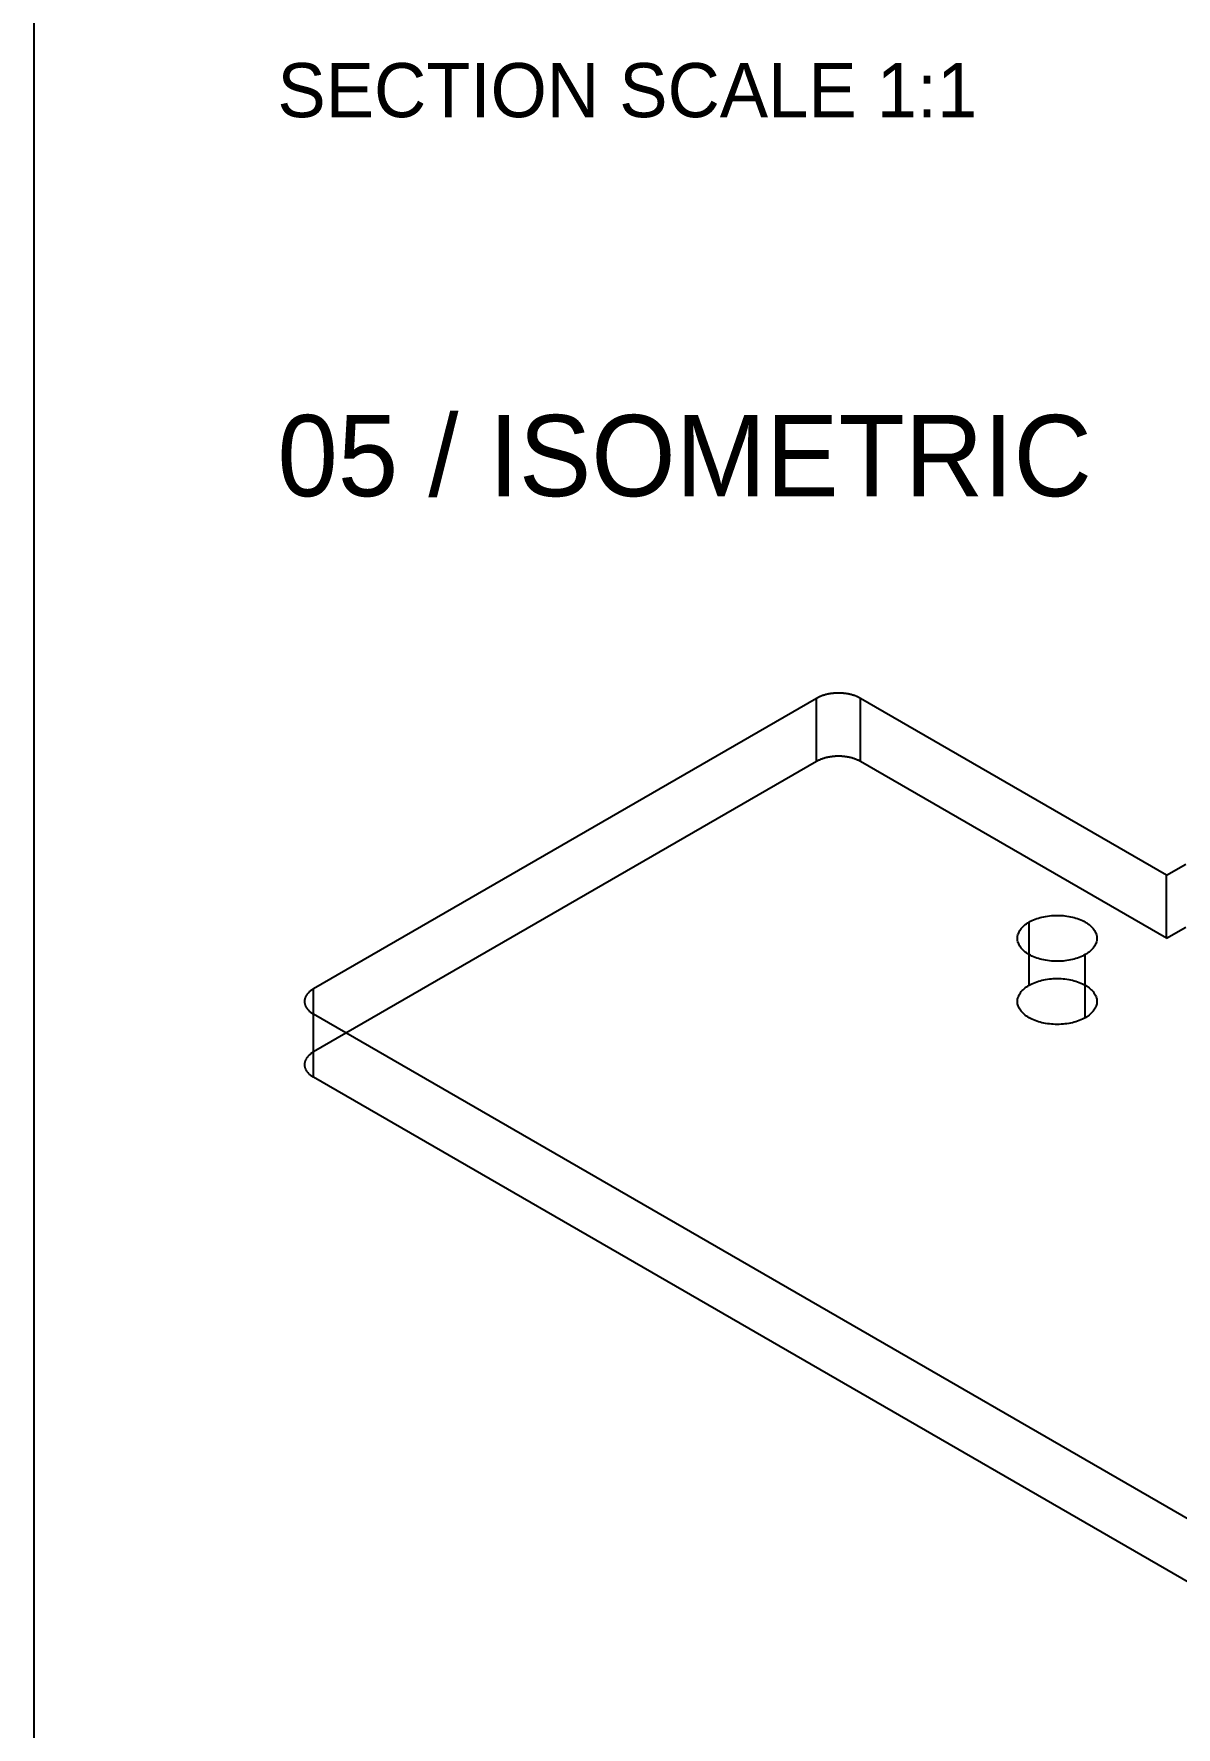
# Model space of a CAD drawing. Header units: inches. Extents: x 0.5 to 33.5, y 0.5 to 21.5.
# Drawn here: x 26.5 to 30.02, y 10.56 to 15.77 of the extents above; entities that cross this region are included whole.
import ezdxf

# ---------------------------------------------------------------- set-up
doc = ezdxf.new("R2010")
doc.units = ezdxf.units.IN
doc.header["$MEASUREMENT"] = 0

msp = doc.modelspace()

# ---------------------------------------------------------------- linework, layer by layer
at = {"layer": 'OUTLINE'}
for p, q in [((26.5, 18.875), (26.5, 1.8611)), ((28.9102, 13.7248), (27.3612, 12.8305)), ((28.9119, 13.7258), (28.9102, 13.7248)), ((28.9102, 13.5304), (28.9102, 13.7248)), ((28.9136, 13.7267), (28.9119, 13.7258)), ((28.9154, 13.7276), (28.9136, 13.7267)), ((28.9172, 13.7285), (28.9154, 13.7276)), ((28.919, 13.7293), (28.9172, 13.7285)), ((28.9209, 13.7301), (28.919, 13.7293)), ((28.9227, 13.7309), (28.9209, 13.7301)), ((28.9247, 13.7317), (28.9227, 13.7309)), ((28.9266, 13.7324), (28.9247, 13.7317)), ((28.9286, 13.7331), (28.9266, 13.7324)), ((28.9306, 13.7338), (28.9286, 13.7331)), ((28.9327, 13.7345), (28.9306, 13.7338)), ((28.9348, 13.7351), (28.9327, 13.7345)), ((28.9369, 13.7357), (28.9348, 13.7351)), ((28.939, 13.7362), (28.9369, 13.7357)), ((28.9411, 13.7368), (28.939, 13.7362)), ((28.9433, 13.7373), (28.9411, 13.7368)), ((28.9455, 13.7377), (28.9433, 13.7373)), ((28.9477, 13.7382), (28.9455, 13.7377)), ((28.9499, 13.7386), (28.9477, 13.7382)), ((28.9522, 13.739), (28.9499, 13.7386)), ((28.9544, 13.7393), (28.9522, 13.739)), ((28.9567, 13.7396), (28.9544, 13.7393)), ((28.959, 13.7399), (28.9567, 13.7396)), ((28.9613, 13.7401), (28.959, 13.7399)), ((28.9636, 13.7403), (28.9613, 13.7401)), ((28.9659, 13.7405), (28.9636, 13.7403)), ((28.9683, 13.7407), (28.9659, 13.7405)), ((28.9706, 13.7408), (28.9683, 13.7407)), ((28.9729, 13.7409), (28.9706, 13.7408)), ((28.9753, 13.7409), (28.9729, 13.7409)), ((28.9776, 13.7409), (28.9753, 13.7409)), ((28.9799, 13.7409), (28.9776, 13.7409)), ((28.9823, 13.7409), (28.9799, 13.7409)), ((28.9846, 13.7408), (28.9823, 13.7409)), ((28.9869, 13.7407), (28.9846, 13.7408)), ((28.9892, 13.7405), (28.9869, 13.7407)), ((28.9916, 13.7403), (28.9892, 13.7405)), ((28.9939, 13.7401), (28.9916, 13.7403)), ((28.9962, 13.7399), (28.9939, 13.7401)), ((28.9985, 13.7396), (28.9962, 13.7399)), ((29.0007, 13.7393), (28.9985, 13.7396)), ((29.003, 13.739), (29.0007, 13.7393)), ((29.0052, 13.7386), (29.003, 13.739)), ((29.0075, 13.7382), (29.0052, 13.7386)), ((29.0097, 13.7377), (29.0075, 13.7382)), ((29.0119, 13.7373), (29.0097, 13.7377)), ((29.014, 13.7368), (29.0119, 13.7373)), ((29.0162, 13.7362), (29.014, 13.7368)), ((29.0183, 13.7357), (29.0162, 13.7362)), ((29.0204, 13.7351), (29.0183, 13.7357)), ((29.0225, 13.7345), (29.0204, 13.7351)), ((29.0245, 13.7338), (29.0225, 13.7345)), ((29.0266, 13.7331), (29.0245, 13.7338)), ((29.0285, 13.7324), (29.0266, 13.7331)), ((29.0305, 13.7317), (29.0285, 13.7324)), ((29.0324, 13.7309), (29.0305, 13.7317)), ((29.0343, 13.7301), (29.0324, 13.7309)), ((29.0362, 13.7293), (29.0343, 13.7301)), ((29.038, 13.7285), (29.0362, 13.7293)), ((29.0398, 13.7276), (29.038, 13.7285)), ((29.0416, 13.7267), (29.0398, 13.7276)), ((29.0433, 13.7258), (29.0416, 13.7267)), ((29.0449, 13.7248), (29.0433, 13.7258)), ((29.0449, 13.5304), (29.0449, 13.7248)), ((29.9878, 13.1805), (29.0449, 13.7248)), ((28.9102, 13.5304), (27.3612, 12.6361)), ((28.9119, 13.5314), (28.9102, 13.5304)), ((28.9136, 13.5323), (28.9119, 13.5314)), ((28.9154, 13.5332), (28.9136, 13.5323)), ((28.9172, 13.534), (28.9154, 13.5332)), ((28.919, 13.5349), (28.9172, 13.534)), ((28.9209, 13.5357), (28.919, 13.5349)), ((28.9227, 13.5365), (28.9209, 13.5357)), ((28.9247, 13.5373), (28.9227, 13.5365)), ((28.9266, 13.538), (28.9247, 13.5373)), ((28.9286, 13.5387), (28.9266, 13.538)), ((28.9306, 13.5394), (28.9286, 13.5387)), ((28.9327, 13.54), (28.9306, 13.5394)), ((28.9348, 13.5406), (28.9327, 13.54)), ((28.9369, 13.5412), (28.9348, 13.5406)), ((28.939, 13.5418), (28.9369, 13.5412)), ((28.9411, 13.5423), (28.939, 13.5418)), ((28.9433, 13.5428), (28.9411, 13.5423)), ((28.9455, 13.5433), (28.9433, 13.5428)), ((28.9477, 13.5437), (28.9455, 13.5433)), ((28.9499, 13.5442), (28.9477, 13.5437)), ((28.9522, 13.5445), (28.9499, 13.5442)), ((28.9544, 13.5449), (28.9522, 13.5445)), ((28.9567, 13.5452), (28.9544, 13.5449)), ((28.959, 13.5455), (28.9567, 13.5452)), ((28.9613, 13.5457), (28.959, 13.5455)), ((28.9636, 13.5459), (28.9613, 13.5457)), ((28.9659, 13.5461), (28.9636, 13.5459)), ((28.9683, 13.5463), (28.9659, 13.5461)), ((28.9706, 13.5464), (28.9683, 13.5463)), ((28.9729, 13.5465), (28.9706, 13.5464)), ((28.9753, 13.5465), (28.9729, 13.5465)), ((28.9776, 13.5465), (28.9753, 13.5465)), ((28.9799, 13.5465), (28.9776, 13.5465)), ((28.9823, 13.5465), (28.9799, 13.5465)), ((28.9846, 13.5464), (28.9823, 13.5465)), ((28.9869, 13.5463), (28.9846, 13.5464)), ((28.9892, 13.5461), (28.9869, 13.5463)), ((28.9916, 13.5459), (28.9892, 13.5461)), ((28.9939, 13.5457), (28.9916, 13.5459)), ((28.9962, 13.5455), (28.9939, 13.5457)), ((28.9985, 13.5452), (28.9962, 13.5455)), ((29.0007, 13.5449), (28.9985, 13.5452)), ((29.003, 13.5445), (29.0007, 13.5449)), ((29.0052, 13.5442), (29.003, 13.5445)), ((29.0075, 13.5437), (29.0052, 13.5442)), ((29.0097, 13.5433), (29.0075, 13.5437)), ((29.0119, 13.5428), (29.0097, 13.5433)), ((29.014, 13.5423), (29.0119, 13.5428)), ((29.0162, 13.5418), (29.014, 13.5423)), ((29.0183, 13.5412), (29.0162, 13.5418)), ((29.0204, 13.5406), (29.0183, 13.5412)), ((29.0225, 13.54), (29.0204, 13.5406)), ((29.0245, 13.5394), (29.0225, 13.54)), ((29.0266, 13.5387), (29.0245, 13.5394)), ((29.0285, 13.538), (29.0266, 13.5387)), ((29.0305, 13.5373), (29.0285, 13.538)), ((29.0324, 13.5365), (29.0305, 13.5373)), ((29.0343, 13.5357), (29.0324, 13.5365)), ((29.0362, 13.5349), (29.0343, 13.5357)), ((29.038, 13.534), (29.0362, 13.5349)), ((29.0398, 13.5332), (29.038, 13.534)), ((29.0416, 13.5323), (29.0398, 13.5332)), ((29.0433, 13.5314), (29.0416, 13.5323)), ((29.0449, 13.5304), (29.0433, 13.5314)), ((29.9878, 12.986), (29.0449, 13.5304)), ((29.9878, 13.1805), (30.0467, 13.2145)), ((29.9878, 12.986), (29.9878, 13.1805)), ((29.5565, 13.0309), (29.5604, 13.0335)), ((29.5604, 13.0335), (29.5645, 13.036)), ((29.5645, 13.036), (29.5689, 13.0384)), ((29.5645, 12.8416), (29.5645, 13.036)), ((29.5689, 13.0384), (29.5734, 13.0407)), ((29.5734, 13.0407), (29.5782, 13.0428)), ((29.5782, 13.0428), (29.5831, 13.0448)), ((29.5831, 13.0448), (29.5882, 13.0466)), ((29.5882, 13.0466), (29.5934, 13.0483)), ((29.5934, 13.0483), (29.5987, 13.0499)), ((29.5987, 13.0499), (29.6042, 13.0513)), ((29.6042, 13.0513), (29.6098, 13.0526)), ((29.6098, 13.0526), (29.6155, 13.0536)), ((29.6155, 13.0536), (29.6213, 13.0546)), ((29.6213, 13.0546), (29.6272, 13.0553)), ((29.6272, 13.0553), (29.6331, 13.0559)), ((29.6331, 13.0559), (29.6391, 13.0564)), ((29.6391, 13.0564), (29.6451, 13.0566)), ((29.6451, 13.0566), (29.6511, 13.0567)), ((29.6511, 13.0567), (29.6571, 13.0566)), ((29.6571, 13.0566), (29.6631, 13.0564)), ((29.6631, 13.0564), (29.669, 13.0559)), ((29.669, 13.0559), (29.675, 13.0553)), ((29.675, 13.0553), (29.6808, 13.0546)), ((29.6808, 13.0546), (29.6866, 13.0536)), ((29.6866, 13.0536), (29.6923, 13.0526)), ((29.6923, 13.0526), (29.6979, 13.0513)), ((29.6979, 13.0513), (29.7034, 13.0499)), ((29.7034, 13.0499), (29.7088, 13.0483)), ((29.7088, 13.0483), (29.714, 13.0466)), ((29.714, 13.0466), (29.7191, 13.0448)), ((29.7191, 13.0448), (29.724, 13.0428)), ((29.724, 13.0428), (29.7287, 13.0407)), ((29.7287, 13.0407), (29.7333, 13.0384)), ((29.7333, 13.0384), (29.7376, 13.036)), ((29.7376, 13.036), (29.7418, 13.0335)), ((29.7418, 13.0335), (29.7457, 13.0309)), ((29.5287, 12.986), (29.5288, 12.9895)), ((29.5288, 12.9826), (29.5287, 12.986)), ((29.5288, 12.9895), (29.5293, 12.993)), ((29.5293, 12.9791), (29.5288, 12.9826)), ((29.5293, 12.993), (29.53, 12.9964)), ((29.53, 12.9964), (29.531, 12.9998)), ((29.531, 12.9998), (29.5324, 13.0032)), ((29.5324, 13.0032), (29.534, 13.0065)), ((29.534, 13.0065), (29.5358, 13.0098)), ((29.5358, 13.0098), (29.538, 13.0131)), ((29.538, 13.0131), (29.5404, 13.0162)), ((29.5404, 13.0162), (29.5431, 13.0193)), ((29.5431, 13.0193), (29.5461, 13.0224)), ((29.5461, 13.0224), (29.5493, 13.0253)), ((29.5493, 13.0253), (29.5528, 13.0281)), ((29.5528, 13.0281), (29.5565, 13.0309)), ((29.7457, 13.0309), (29.7494, 13.0281)), ((29.7494, 13.0281), (29.7528, 13.0253)), ((29.7528, 13.0253), (29.7561, 13.0224)), ((29.7561, 13.0224), (29.759, 13.0193)), ((29.759, 13.0193), (29.7617, 13.0162)), ((29.7617, 13.0162), (29.7641, 13.0131)), ((29.7641, 13.0131), (29.7663, 13.0098)), ((29.7663, 13.0098), (29.7682, 13.0065)), ((29.7682, 13.0065), (29.7698, 13.0032)), ((29.7698, 13.0032), (29.7711, 12.9998)), ((29.7711, 12.9998), (29.7721, 12.9964)), ((29.7721, 12.9964), (29.7729, 12.993)), ((29.7729, 12.993), (29.7733, 12.9895)), ((29.7733, 12.9826), (29.7729, 12.9791)), ((29.7733, 12.9895), (29.7735, 12.986)), ((29.7735, 12.986), (29.7733, 12.9826)), ((29.9878, 12.986), (30.0467, 13.0201)), ((29.53, 12.9757), (29.5293, 12.9791)), ((29.531, 12.9722), (29.53, 12.9757)), ((29.5324, 12.9689), (29.531, 12.9722)), ((29.534, 12.9655), (29.5324, 12.9689)), ((29.5358, 12.9622), (29.534, 12.9655)), ((29.538, 12.959), (29.5358, 12.9622)), ((29.5404, 12.9558), (29.538, 12.959)), ((29.5431, 12.9527), (29.5404, 12.9558)), ((29.5461, 12.9497), (29.5431, 12.9527)), ((29.5493, 12.9468), (29.5461, 12.9497)), ((29.5528, 12.9439), (29.5493, 12.9468)), ((29.5565, 12.9412), (29.5528, 12.9439)), ((29.5604, 12.9386), (29.5565, 12.9412)), ((29.5645, 12.9361), (29.5604, 12.9386)), ((29.5689, 12.9337), (29.5645, 12.9361)), ((29.5734, 12.9314), (29.5689, 12.9337)), ((29.5782, 12.9293), (29.5734, 12.9314)), ((29.5831, 12.9273), (29.5782, 12.9293)), ((29.724, 12.9293), (29.7191, 12.9273)), ((29.7287, 12.9314), (29.724, 12.9293)), ((29.7333, 12.9337), (29.7287, 12.9314)), ((29.7376, 12.9361), (29.7333, 12.9337)), ((29.7418, 12.9386), (29.7376, 12.9361)), ((29.7376, 12.7416), (29.7376, 12.9361)), ((29.7457, 12.9412), (29.7418, 12.9386)), ((29.7494, 12.9439), (29.7457, 12.9412)), ((29.7528, 12.9468), (29.7494, 12.9439)), ((29.7561, 12.9497), (29.7528, 12.9468)), ((29.759, 12.9527), (29.7561, 12.9497)), ((29.7617, 12.9558), (29.759, 12.9527)), ((29.7641, 12.959), (29.7617, 12.9558)), ((29.7663, 12.9622), (29.7641, 12.959)), ((29.7682, 12.9655), (29.7663, 12.9622)), ((29.7698, 12.9689), (29.7682, 12.9655)), ((29.7711, 12.9722), (29.7698, 12.9689)), ((29.7721, 12.9757), (29.7711, 12.9722)), ((29.7729, 12.9791), (29.7721, 12.9757)), ((29.5882, 12.9254), (29.5831, 12.9273)), ((29.5934, 12.9237), (29.5882, 12.9254)), ((29.5987, 12.9221), (29.5934, 12.9237)), ((29.6042, 12.9207), (29.5987, 12.9221)), ((29.6098, 12.9195), (29.6042, 12.9207)), ((29.6155, 12.9184), (29.6098, 12.9195)), ((29.6213, 12.9175), (29.6155, 12.9184)), ((29.6272, 12.9167), (29.6213, 12.9175)), ((29.6331, 12.9161), (29.6272, 12.9167)), ((29.6391, 12.9157), (29.6331, 12.9161)), ((29.6451, 12.9154), (29.6391, 12.9157)), ((29.6511, 12.9154), (29.6451, 12.9154)), ((29.6571, 12.9154), (29.6511, 12.9154)), ((29.6631, 12.9157), (29.6571, 12.9154)), ((29.669, 12.9161), (29.6631, 12.9157)), ((29.675, 12.9167), (29.669, 12.9161)), ((29.6808, 12.9175), (29.675, 12.9167)), ((29.6866, 12.9184), (29.6808, 12.9175)), ((29.6923, 12.9195), (29.6866, 12.9184)), ((29.6979, 12.9207), (29.6923, 12.9195)), ((29.7034, 12.9221), (29.6979, 12.9207)), ((29.7088, 12.9237), (29.7034, 12.9221)), ((29.714, 12.9254), (29.7088, 12.9237)), ((29.7191, 12.9273), (29.714, 12.9254)), ((27.3521, 12.8244), (27.3507, 12.8233)), ((27.3535, 12.8254), (27.3521, 12.8244)), ((27.355, 12.8265), (27.3535, 12.8254)), ((27.3565, 12.8275), (27.355, 12.8265)), ((27.358, 12.8285), (27.3565, 12.8275)), ((27.3596, 12.8295), (27.358, 12.8285)), ((27.3612, 12.8305), (27.3596, 12.8295)), ((27.3612, 12.6361), (27.3612, 12.8305)), ((29.5404, 12.8218), (29.5431, 12.8249)), ((29.5431, 12.8249), (29.5461, 12.8279)), ((29.5461, 12.8279), (29.5493, 12.8309)), ((29.5493, 12.8309), (29.5528, 12.8337)), ((29.5528, 12.8337), (29.5565, 12.8364)), ((29.5565, 12.8364), (29.5604, 12.8391)), ((29.5604, 12.8391), (29.5645, 12.8416)), ((29.5645, 12.8416), (29.5689, 12.844)), ((29.5689, 12.844), (29.5734, 12.8462)), ((29.5734, 12.8462), (29.5782, 12.8484)), ((29.5782, 12.8484), (29.5831, 12.8504)), ((29.5831, 12.8504), (29.5882, 12.8522)), ((29.5882, 12.8522), (29.5934, 12.8539)), ((29.5934, 12.8539), (29.5987, 12.8555)), ((29.5987, 12.8555), (29.6042, 12.8569)), ((29.6042, 12.8569), (29.6098, 12.8581)), ((29.6098, 12.8581), (29.6155, 12.8592)), ((29.6155, 12.8592), (29.6213, 12.8602)), ((29.6213, 12.8602), (29.6272, 12.8609)), ((29.6272, 12.8609), (29.6331, 12.8615)), ((29.6331, 12.8615), (29.6391, 12.8619)), ((29.6391, 12.8619), (29.6451, 12.8622)), ((29.6451, 12.8622), (29.6511, 12.8623)), ((29.6511, 12.8623), (29.6571, 12.8622)), ((29.6571, 12.8622), (29.6631, 12.8619)), ((29.6631, 12.8619), (29.669, 12.8615)), ((29.669, 12.8615), (29.675, 12.8609)), ((29.675, 12.8609), (29.6808, 12.8602)), ((29.6808, 12.8602), (29.6866, 12.8592)), ((29.6866, 12.8592), (29.6923, 12.8581)), ((29.6923, 12.8581), (29.6979, 12.8569)), ((29.6979, 12.8569), (29.7034, 12.8555)), ((29.7034, 12.8555), (29.7088, 12.8539)), ((29.7088, 12.8539), (29.714, 12.8522)), ((29.714, 12.8522), (29.7191, 12.8504)), ((29.7191, 12.8504), (29.724, 12.8484)), ((29.724, 12.8484), (29.7287, 12.8462)), ((29.7287, 12.8462), (29.7333, 12.844)), ((29.7333, 12.844), (29.7376, 12.8416)), ((29.7376, 12.8416), (29.7418, 12.8391)), ((29.7418, 12.8391), (29.7457, 12.8364)), ((29.7457, 12.8364), (29.7494, 12.8337)), ((29.7494, 12.8337), (29.7528, 12.8309)), ((29.7528, 12.8309), (29.7561, 12.8279)), ((29.7561, 12.8279), (29.759, 12.8249)), ((29.759, 12.8249), (29.7617, 12.8218)), ((27.3334, 12.793), (27.3333, 12.7916)), ((27.3333, 12.7916), (27.3334, 12.7903)), ((27.3336, 12.7956), (27.3334, 12.7943)), ((27.3334, 12.7943), (27.3334, 12.793)), ((27.3334, 12.7903), (27.3334, 12.7889)), ((27.3334, 12.7889), (27.3336, 12.7876)), ((27.3338, 12.797), (27.3336, 12.7956)), ((27.3336, 12.7876), (27.3338, 12.7862)), ((27.334, 12.7983), (27.3338, 12.797)), ((27.3338, 12.7862), (27.334, 12.7849)), ((27.3344, 12.7997), (27.334, 12.7983)), ((27.334, 12.7849), (27.3344, 12.7835)), ((27.3347, 12.801), (27.3344, 12.7997)), ((27.3344, 12.7835), (27.3347, 12.7822)), ((27.3352, 12.8023), (27.3347, 12.801)), ((27.3347, 12.7822), (27.3352, 12.7809)), ((27.3356, 12.8037), (27.3352, 12.8023)), ((27.3352, 12.7809), (27.3356, 12.7796)), ((27.3362, 12.805), (27.3356, 12.8037)), ((27.3356, 12.7796), (27.3362, 12.7782)), ((27.3368, 12.8063), (27.3362, 12.805)), ((27.3362, 12.7782), (27.3368, 12.7769)), ((27.3374, 12.8076), (27.3368, 12.8063)), ((27.3368, 12.7769), (27.3374, 12.7756)), ((27.3381, 12.8089), (27.3374, 12.8076)), ((27.3374, 12.7756), (27.3381, 12.7744)), ((27.3389, 12.8101), (27.3381, 12.8089)), ((27.3381, 12.7744), (27.3389, 12.7731)), ((27.3397, 12.8114), (27.3389, 12.8101)), ((27.3389, 12.7731), (27.3397, 12.7718)), ((27.3406, 12.8126), (27.3397, 12.8114)), ((27.3397, 12.7718), (27.3406, 12.7706)), ((27.3415, 12.8139), (27.3406, 12.8126)), ((27.3425, 12.8151), (27.3415, 12.8139)), ((27.3435, 12.8163), (27.3425, 12.8151)), ((27.3446, 12.8175), (27.3435, 12.8163)), ((27.3457, 12.8187), (27.3446, 12.8175)), ((27.3469, 12.8199), (27.3457, 12.8187)), ((27.3481, 12.821), (27.3469, 12.8199)), ((27.3494, 12.8222), (27.3481, 12.821)), ((27.3507, 12.8233), (27.3494, 12.8222)), ((29.5287, 12.7916), (29.5288, 12.7951)), ((29.5288, 12.7881), (29.5287, 12.7916)), ((29.5288, 12.7951), (29.5293, 12.7985)), ((29.5293, 12.7847), (29.5288, 12.7881)), ((29.5293, 12.7985), (29.53, 12.802)), ((29.53, 12.7812), (29.5293, 12.7847)), ((29.53, 12.802), (29.531, 12.8054)), ((29.531, 12.7778), (29.53, 12.7812)), ((29.531, 12.8054), (29.5324, 12.8088)), ((29.5324, 12.7744), (29.531, 12.7778)), ((29.5324, 12.8088), (29.534, 12.8121)), ((29.534, 12.7711), (29.5324, 12.7744)), ((29.534, 12.8121), (29.5358, 12.8154)), ((29.5358, 12.8154), (29.538, 12.8186)), ((29.538, 12.8186), (29.5404, 12.8218)), ((29.7617, 12.8218), (29.7641, 12.8186)), ((29.7641, 12.8186), (29.7663, 12.8154)), ((29.7663, 12.8154), (29.7682, 12.8121)), ((29.7682, 12.8121), (29.7698, 12.8088)), ((29.7698, 12.7744), (29.7682, 12.7711)), ((29.7698, 12.8088), (29.7711, 12.8054)), ((29.7711, 12.7778), (29.7698, 12.7744)), ((29.7711, 12.8054), (29.7721, 12.802)), ((29.7721, 12.7812), (29.7711, 12.7778)), ((29.7721, 12.802), (29.7729, 12.7985)), ((29.7729, 12.7847), (29.7721, 12.7812)), ((29.7729, 12.7985), (29.7733, 12.7951)), ((29.7733, 12.7881), (29.7729, 12.7847)), ((29.7733, 12.7951), (29.7735, 12.7916)), ((29.7735, 12.7916), (29.7733, 12.7881)), ((27.3406, 12.7706), (27.3415, 12.7693)), ((27.3415, 12.7693), (27.3425, 12.7681)), ((27.3425, 12.7681), (27.3435, 12.7669)), ((27.3435, 12.7669), (27.3446, 12.7657)), ((27.3446, 12.7657), (27.3457, 12.7645)), ((27.3457, 12.7645), (27.3469, 12.7633)), ((27.3469, 12.7633), (27.3481, 12.7622)), ((27.3481, 12.7622), (27.3494, 12.7611)), ((27.3494, 12.7611), (27.3507, 12.7599)), ((27.3507, 12.7599), (27.3521, 12.7588)), ((27.3521, 12.7588), (27.3535, 12.7578)), ((27.3535, 12.7578), (27.355, 12.7567)), ((27.355, 12.7567), (27.3565, 12.7557)), ((27.3565, 12.7557), (27.358, 12.7547)), ((27.358, 12.7547), (27.3596, 12.7537)), ((27.3596, 12.7537), (27.3612, 12.7527)), ((27.3612, 12.5583), (27.3612, 12.7527)), ((30.594, 10.8863), (27.3612, 12.7527)), ((29.5358, 12.7678), (29.534, 12.7711)), ((29.538, 12.7646), (29.5358, 12.7678)), ((29.5404, 12.7614), (29.538, 12.7646)), ((29.5431, 12.7583), (29.5404, 12.7614)), ((29.5461, 12.7553), (29.5431, 12.7583)), ((29.5493, 12.7523), (29.5461, 12.7553)), ((29.5528, 12.7495), (29.5493, 12.7523)), ((29.5565, 12.7468), (29.5528, 12.7495)), ((29.5604, 12.7441), (29.5565, 12.7468)), ((29.5645, 12.7416), (29.5604, 12.7441)), ((29.5689, 12.7392), (29.5645, 12.7416)), ((29.5734, 12.737), (29.5689, 12.7392)), ((29.5782, 12.7348), (29.5734, 12.737)), ((29.5831, 12.7328), (29.5782, 12.7348)), ((29.5882, 12.731), (29.5831, 12.7328)), ((29.5934, 12.7293), (29.5882, 12.731)), ((29.5987, 12.7277), (29.5934, 12.7293)), ((29.6042, 12.7263), (29.5987, 12.7277)), ((29.6098, 12.7251), (29.6042, 12.7263)), ((29.6155, 12.724), (29.6098, 12.7251)), ((29.6213, 12.7231), (29.6155, 12.724)), ((29.6272, 12.7223), (29.6213, 12.7231)), ((29.6331, 12.7217), (29.6272, 12.7223)), ((29.6391, 12.7213), (29.6331, 12.7217)), ((29.6451, 12.721), (29.6391, 12.7213)), ((29.6511, 12.7209), (29.6451, 12.721)), ((29.6571, 12.721), (29.6511, 12.7209)), ((29.6631, 12.7213), (29.6571, 12.721)), ((29.669, 12.7217), (29.6631, 12.7213)), ((29.675, 12.7223), (29.669, 12.7217)), ((29.6808, 12.7231), (29.675, 12.7223)), ((29.6866, 12.724), (29.6808, 12.7231)), ((29.6923, 12.7251), (29.6866, 12.724)), ((29.6979, 12.7263), (29.6923, 12.7251)), ((29.7034, 12.7277), (29.6979, 12.7263)), ((29.7088, 12.7293), (29.7034, 12.7277)), ((29.714, 12.731), (29.7088, 12.7293)), ((29.7191, 12.7328), (29.714, 12.731)), ((29.724, 12.7348), (29.7191, 12.7328)), ((29.7287, 12.737), (29.724, 12.7348)), ((29.7333, 12.7392), (29.7287, 12.737)), ((29.7376, 12.7416), (29.7333, 12.7392)), ((29.7418, 12.7441), (29.7376, 12.7416)), ((29.7457, 12.7468), (29.7418, 12.7441)), ((29.7494, 12.7495), (29.7457, 12.7468)), ((29.7528, 12.7523), (29.7494, 12.7495)), ((29.7561, 12.7553), (29.7528, 12.7523)), ((29.759, 12.7583), (29.7561, 12.7553)), ((29.7617, 12.7614), (29.759, 12.7583)), ((29.7641, 12.7646), (29.7617, 12.7614)), ((29.7663, 12.7678), (29.7641, 12.7646)), ((29.7682, 12.7711), (29.7663, 12.7678)), ((27.3389, 12.6157), (27.3381, 12.6144)), ((27.3397, 12.617), (27.3389, 12.6157)), ((27.3406, 12.6182), (27.3397, 12.617)), ((27.3415, 12.6195), (27.3406, 12.6182)), ((27.3425, 12.6207), (27.3415, 12.6195)), ((27.3435, 12.6219), (27.3425, 12.6207)), ((27.3446, 12.6231), (27.3435, 12.6219)), ((27.3457, 12.6243), (27.3446, 12.6231)), ((27.3469, 12.6255), (27.3457, 12.6243)), ((27.3481, 12.6266), (27.3469, 12.6255)), ((27.3494, 12.6277), (27.3481, 12.6266)), ((27.3507, 12.6288), (27.3494, 12.6277)), ((27.3521, 12.6299), (27.3507, 12.6288)), ((27.3535, 12.631), (27.3521, 12.6299)), ((27.355, 12.6321), (27.3535, 12.631)), ((27.3565, 12.6331), (27.355, 12.6321)), ((27.358, 12.6341), (27.3565, 12.6331)), ((27.3596, 12.6351), (27.358, 12.6341)), ((27.3612, 12.6361), (27.3596, 12.6351)), ((27.3334, 12.5985), (27.3333, 12.5972)), ((27.3333, 12.5972), (27.3334, 12.5958)), ((27.3336, 12.6012), (27.3334, 12.5999)), ((27.3334, 12.5999), (27.3334, 12.5985)), ((27.3334, 12.5958), (27.3334, 12.5945)), ((27.3334, 12.5945), (27.3336, 12.5931)), ((27.3338, 12.6026), (27.3336, 12.6012)), ((27.3336, 12.5931), (27.3338, 12.5918)), ((27.334, 12.6039), (27.3338, 12.6026)), ((27.3338, 12.5918), (27.334, 12.5904)), ((27.3344, 12.6052), (27.334, 12.6039)), ((27.334, 12.5904), (27.3344, 12.5891)), ((27.3347, 12.6066), (27.3344, 12.6052)), ((27.3344, 12.5891), (27.3347, 12.5878)), ((27.3352, 12.6079), (27.3347, 12.6066)), ((27.3347, 12.5878), (27.3352, 12.5865)), ((27.3356, 12.6092), (27.3352, 12.6079)), ((27.3352, 12.5865), (27.3356, 12.5851)), ((27.3362, 12.6105), (27.3356, 12.6092)), ((27.3356, 12.5851), (27.3362, 12.5838)), ((27.3368, 12.6118), (27.3362, 12.6105)), ((27.3362, 12.5838), (27.3368, 12.5825)), ((27.3374, 12.6131), (27.3368, 12.6118)), ((27.3368, 12.5825), (27.3374, 12.5812)), ((27.3381, 12.6144), (27.3374, 12.6131)), ((27.3374, 12.5812), (27.3381, 12.5799)), ((27.3381, 12.5799), (27.3389, 12.5787)), ((27.3389, 12.5787), (27.3397, 12.5774)), ((27.3397, 12.5774), (27.3406, 12.5761)), ((27.3406, 12.5761), (27.3415, 12.5749)), ((27.3415, 12.5749), (27.3425, 12.5737)), ((27.3425, 12.5737), (27.3435, 12.5725)), ((27.3435, 12.5725), (27.3446, 12.5713)), ((27.3446, 12.5713), (27.3457, 12.5701)), ((27.3457, 12.5701), (27.3469, 12.5689)), ((27.3469, 12.5689), (27.3481, 12.5678)), ((27.3481, 12.5678), (27.3494, 12.5666)), ((27.3494, 12.5666), (27.3507, 12.5655)), ((27.3507, 12.5655), (27.3521, 12.5644)), ((27.3521, 12.5644), (27.3535, 12.5633)), ((27.3535, 12.5633), (27.355, 12.5623)), ((27.355, 12.5623), (27.3565, 12.5613)), ((27.3565, 12.5613), (27.358, 12.5603)), ((27.358, 12.5603), (27.3596, 12.5593)), ((27.3596, 12.5593), (27.3612, 12.5583)), ((30.594, 10.6918), (27.3612, 12.5583))]:
    msp.add_line(p, q, dxfattribs=at)

# ---------------------------------------------------------------- texts
at = {"layer": 'ANNOTATION'}
for s, height, p in [('SECTION SCALE 1:1', 0.166667, (27.25, 15.5139)), ('05 / ISOMETRIC', 0.25, (27.25, 14.3472))]:
    msp.add_text(s, height=height, dxfattribs=at).set_placement(p)

doc.saveas('drawing.dxf')
